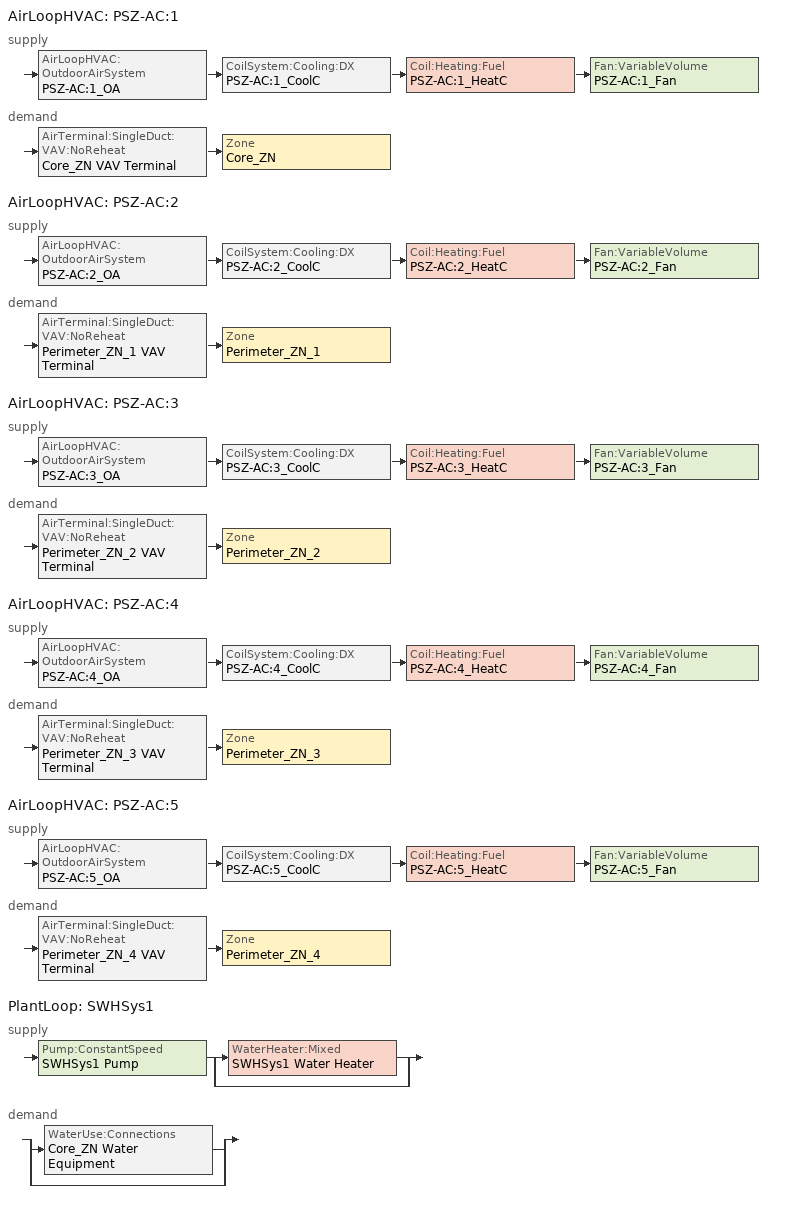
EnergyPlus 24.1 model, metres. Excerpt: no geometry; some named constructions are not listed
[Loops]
AirLoopHVAC 'PSZ-AC:1'
 supply: AirLoopHVAC:OutdoorAirSystem 'PSZ-AC:1_OA' > CoilSystem:Cooling:DX 'PSZ-AC:1_CoolC' > Coil:Heating:Fuel 'PSZ-AC:1_HeatC' > Fan:VariableVolume 'PSZ-AC:1_Fan'
 demand: AirTerminal:SingleDuct:VAV:NoReheat 'Core_ZN VAV Terminal' > Zone 'Core_ZN'
AirLoopHVAC 'PSZ-AC:2'
 supply: AirLoopHVAC:OutdoorAirSystem 'PSZ-AC:2_OA' > CoilSystem:Cooling:DX 'PSZ-AC:2_CoolC' > Coil:Heating:Fuel 'PSZ-AC:2_HeatC' > Fan:VariableVolume 'PSZ-AC:2_Fan'
 demand: AirTerminal:SingleDuct:VAV:NoReheat 'Perimeter_ZN_1 VAV Terminal' > Zone 'Perimeter_ZN_1'
AirLoopHVAC 'PSZ-AC:3'
 supply: AirLoopHVAC:OutdoorAirSystem 'PSZ-AC:3_OA' > CoilSystem:Cooling:DX 'PSZ-AC:3_CoolC' > Coil:Heating:Fuel 'PSZ-AC:3_HeatC' > Fan:VariableVolume 'PSZ-AC:3_Fan'
 demand: AirTerminal:SingleDuct:VAV:NoReheat 'Perimeter_ZN_2 VAV Terminal' > Zone 'Perimeter_ZN_2'
AirLoopHVAC 'PSZ-AC:4'
 supply: AirLoopHVAC:OutdoorAirSystem 'PSZ-AC:4_OA' > CoilSystem:Cooling:DX 'PSZ-AC:4_CoolC' > Coil:Heating:Fuel 'PSZ-AC:4_HeatC' > Fan:VariableVolume 'PSZ-AC:4_Fan'
 demand: AirTerminal:SingleDuct:VAV:NoReheat 'Perimeter_ZN_3 VAV Terminal' > Zone 'Perimeter_ZN_3'
AirLoopHVAC 'PSZ-AC:5'
 supply: AirLoopHVAC:OutdoorAirSystem 'PSZ-AC:5_OA' > CoilSystem:Cooling:DX 'PSZ-AC:5_CoolC' > Coil:Heating:Fuel 'PSZ-AC:5_HeatC' > Fan:VariableVolume 'PSZ-AC:5_Fan'
 demand: AirTerminal:SingleDuct:VAV:NoReheat 'Perimeter_ZN_4 VAV Terminal' > Zone 'Perimeter_ZN_4'
PlantLoop 'SWHSys1'
 supply: Pump:ConstantSpeed 'SWHSys1 Pump' > split
  | WaterHeater:Mixed 'SWHSys1 Water Heater'
  | bypass
 demand: split
  | WaterUse:Connections 'Core_ZN Water Equipment'
  | bypass
[INTERNALMASS] Zone or ZoneList=Core_ZN
Name | Construction | Surface Area
Core_ZN_Z001_O535_heater | Constr_Z001_O535_Wood_0.7934m | 4.3168
Core_ZN_Z001_O536_box | Constr_Z001_O536_Books_0.1163m | 0.2674
Core_ZN_Z001_O537_fan | Constr_Z001_O537_Plastic_0.1570m | 0.4708
Core_ZN_Z001_O538_monitor | Constr_Z001_O538_Plastic_0.1539m | 0.8016
Core_ZN_Z001_O539_telephone | Constr_Z001_O539_Plastic_0.1360m | 0.4008
Core_ZN_Z001_O540_monitor | Constr_Z001_O540_Plastic_0.1531m | 0.1874
Core_ZN_Z001_O541_pc | Constr_Z001_O541_Plastic_0.1611m | 0.9609
Core_ZN_Z001_O542_chair | Constr_Z001_O542_Wood_0.0516m | 2.9748
Core_ZN_Z001_O543_ball | Constr_Z001_O543_Plastic_0.0885m | 0.2349
Core_ZN_Z001_O544_folder | Constr_Z001_O544_Plastic_0.0801m | 0.2695
Core_ZN_Z001_O545_monitor | Constr_Z001_O545_Plastic_0.1338m | 0.3856
Core_ZN_Z001_O546_organizer | Constr_Z001_O546_Plastic_0.0612m | 0.294
Core_ZN_Z001_O547_item | Constr_Z001_O547_Plastic_0.0637m | 0.1272
Core_ZN_Z001_O548_chair | Constr_Z001_O548_Wood_0.0602m | 3.7188
Core_ZN_Z001_O549_trash can | Constr_Z001_O549_Plastic_0.0166m | 1.8133
Core_ZN_Z001_O550_wall /other room | Constr_Z001_O550_Concrete_0.0900m | 0.5736
Core_ZN_Z001_O551_object | Constr_Z001_O551_Plastic_0.0675m | 0.0681
Core_ZN_Z001_O552_backpack | Constr_Z001_O552_Plastic_0.1710m | 0.6814
Core_ZN_Z001_O553_armchair | Constr_Z001_O553_Wood_0.0832m | 7.7798
Core_ZN_Z001_O554_paper | Constr_Z001_O554_Books_0.2086m | 0.4582
Core_ZN_Z001_O555_bag | Constr_Z001_O555_Fabric_0.1175m | 0.422
Core_ZN_Z001_O556_bag | Constr_Z001_O556_Fabric_0.1117m | 0.5146
Core_ZN_Z001_O557_pc | Constr_Z001_O557_Plastic_0.1622m | 0.8506
Core_ZN_Z001_O558_trash can | Constr_Z001_O558_Plastic_0.0153m | 1.466
Core_ZN_Z001_O559_bottle | Constr_Z001_O559_Plastic_0.0391m | 0.0511
Core_ZN_Z001_O560_bed | Constr_Z001_O560_Fabric_1.2428m | 52.7694
Core_ZN_Z001_O561_nightstand | Constr_Z001_O561_Wood_1.2832m | 42.3969
Core_ZN_Z001_O562_chair | Constr_Z001_O562_Wood_0.3099m | 104.2488
Core_ZN_Z001_O563_bag | Constr_Z001_O563_Fabric_1.0602m | 32.2117
Core_ZN_Z001_O564_wardrobe | Constr_Z001_O564_Wood_1.1130m | 52.9303
Core_ZN_Z001_O565_desk | Constr_Z001_O565_Wood_0.3171m | 90.7875
Core_ZN_Z001_O566_garbage bin | Constr_Z001_O566_Plastic_0.1498m | 193.0527
Core_ZN_Z001_O567_clothes | Constr_Z001_O567_Fabric_1.4333m | 16.4386
Core_ZN_Z001_O568_tv | Constr_Z001_O568_Plastic_1.0945m | 19.1746
Core_ZN_Z001_O569_shelf | Constr_Z001_O569_Wood_1.5696m | 38.1675
Core_ZN_Z001_O570_shelf | Constr_Z001_O570_Wood_1.1003m | 19.71
Core_ZN_Z001_O571_light | Constr_Z001_O571_Concrete_1.3893m | 35.8613
Core_ZN_Z001_O572_pillow | Constr_Z001_O572_Fabric_1.1674m | 17.3796
Core_ZN_Z001_O573_bag | Constr_Z001_O573_Fabric_1.1761m | 40.5343
Core_ZN_Z001_O574_bag | Constr_Z001_O574_Fabric_1.2025m | 39.4479
Core_ZN_Z001_O575_bag | Constr_Z001_O575_Fabric_1.5029m | 26.4085
Core_ZN_Z001_O576_lamp | Constr_Z001_O576_Plastic_0.5094m | 2.0363
Core_ZN_Z001_O577_clothes | Constr_Z001_O577_Fabric_1.0937m | 24.0971
Core_ZN_Z001_O578_bag | Constr_Z001_O578_Fabric_1.4150m | 32.2162
Core_ZN_Z001_O579_laptop | Constr_Z001_O579_Plastic_0.7753m | 5.6192
Core_ZN_Z001_O580_sofa | Constr_Z001_O580_Fabric_0.6323m | 11.8856
Core_ZN_Z001_O581_bench | Constr_Z001_O581_Wood_0.3094m | 2.1532
Core_ZN_Z001_O582_shelf | Constr_Z001_O582_Wood_0.3184m | 4.5085
Core_ZN_Z001_O583_office chair | Constr_Z001_O583_Wood_0.0738m | 5.5846
Core_ZN_Z001_O584_pillow | Constr_Z001_O584_Fabric_0.2989m | 0.9111
Core_ZN_Z001_O585_couch table | Constr_Z001_O585_Wood_0.0819m | 7.8096
Core_ZN_Z001_O586_box | Constr_Z001_O586_Books_0.1884m | 0.9983
Core_ZN_Z001_O587_tv stand | Constr_Z001_O587_Wood_0.3123m | 2.035
Core_ZN_Z001_O588_tv | Constr_Z001_O588_Plastic_0.3147m | 2.4316
Core_ZN_Z001_O589_desk | Constr_Z001_O589_Wood_0.1169m | 12.0147
Core_ZN_Z001_O590_decoration | Constr_Z001_O590_Plastic_0.3912m | 4.8578
Core_ZN_Z001_O591_laundry basket | Constr_Z001_O591_Plastic_0.4608m | 3.9396
Core_ZN_Z001_O592_plant | Constr_Z001_O592_Plastic_0.2425m | 3.9117
Core_ZN_Z001_O593_clutter | Constr_Z001_O593_Plastic_0.3497m | 2.27
Core_ZN_Z001_O594_monitor | Constr_Z001_O594_Plastic_0.1485m | 0.5885
Core_ZN_Z001_O595_pc | Constr_Z001_O595_Plastic_0.1805m | 0.6527
Core_ZN_Z001_O596_suitcase | Constr_Z001_O596_Plastic_0.1494m | 0.4056
Core_ZN_Z001_O597_pillow | Constr_Z001_O597_Fabric_0.0754m | 0.4909
Core_ZN_Z001_O598_pillow | Constr_Z001_O598_Fabric_0.2232m | 0.9552
Core_ZN_Z001_O599_pillow | Constr_Z001_O599_Fabric_0.1352m | 0.7884
Core_ZN_Z001_O600_pillow | Constr_Z001_O600_Fabric_0.2081m | 0.9737
Core_ZN_Z001_O601_pillow | Constr_Z001_O601_Fabric_0.1696m | 0.6681
Core_ZN_Z001_O602_toy | Constr_Z001_O602_Plastic_0.1007m | 0.42
Core_ZN_Z001_O603_item | Constr_Z001_O603_Plastic_0.0516m | 0.0969
Core_ZN_Z001_O604_blanket | Constr_Z001_O604_Plastic_0.1570m | 0.4395
Core_ZN_Z001_O605_pillow | Constr_Z001_O605_Fabric_0.1697m | 0.5298
Core_ZN_Z001_O606_stuffed animal | Constr_Z001_O606_Plastic_0.1703m | 0.7417
Core_ZN_Z001_O608_bag | Constr_Z001_O608_Fabric_0.1366m | 0.4984
Core_ZN_Z001_O609_bag | Constr_Z001_O609_Fabric_0.1300m | 0.5823
Core_ZN_Z001_O610_trash can | Constr_Z001_O610_Plastic_0.0133m | 1.2676
Core_ZN_Z001_O611_decoration | Constr_Z001_O611_Plastic_0.0723m | 0.0761
Core_ZN_Z001_O612_shoes | Constr_Z001_O612_Plastic_0.1837m | 0.3244
Core_ZN_Z001_O613_item | Constr_Z001_O613_Plastic_0.1217m | 0.1035
Core_ZN_Z001_O614_clothes | Constr_Z001_O614_Fabric_0.1728m | 0.6755
Core_ZN_Z001_O615_bag | Constr_Z001_O615_Fabric_0.1371m | 0.2946
Core_ZN_Z001_O616_sofa | Constr_Z001_O616_Fabric_0.5417m | 13.9813
Core_ZN_Z001_O617_bench | Constr_Z001_O617_Wood_0.1918m | 2.0944
Core_ZN_Z001_O618_shelf | Constr_Z001_O618_Wood_0.2065m | 4.0533
Core_ZN_Z001_O619_office chair | Constr_Z001_O619_Wood_0.0696m | 4.8546
Core_ZN_Z001_O620_pillow | Constr_Z001_O620_Fabric_0.1280m | 0.779
Core_ZN_Z001_O621_couch table | Constr_Z001_O621_Wood_0.0807m | 6.5467
Core_ZN_Z001_O622_suitcase | Constr_Z001_O622_Plastic_0.1219m | 0.8369
Core_ZN_Z001_O623_tv stand | Constr_Z001_O623_Wood_0.2109m | 1.9384
Core_ZN_Z001_O624_tv | Constr_Z001_O624_Plastic_0.1642m | 2.1357
Core_ZN_Z001_O625_desk | Constr_Z001_O625_Wood_0.0947m | 8.4225
Core_ZN_Z001_O626_decoration | Constr_Z001_O626_Plastic_0.2953m | 2.7528
Core_ZN_Z001_O627_laundry basket | Constr_Z001_O627_Plastic_0.1797m | 1.6842
Core_ZN_Z001_O628_plant | Constr_Z001_O628_Plastic_0.3382m | 3.4828
Core_ZN_Z001_O629_clutter | Constr_Z001_O629_Plastic_0.2866m | 2.7064
Core_ZN_Z001_O630_monitor | Constr_Z001_O630_Plastic_0.0933m | 0.5072
Core_ZN_Z001_O631_pc | Constr_Z001_O631_Plastic_0.1522m | 0.6361
Core_ZN_Z001_O632_suitcase | Constr_Z001_O632_Plastic_0.1704m | 0.7308
Core_ZN_Z001_O633_pillow | Constr_Z001_O633_Fabric_0.2011m | 0.6533
Core_ZN_Z001_O634_pillow | Constr_Z001_O634_Fabric_0.1896m | 0.8666
Core_ZN_Z001_O635_pillow | Constr_Z001_O635_Fabric_0.1193m | 0.5581
Core_ZN_Z001_O636_blanket | Constr_Z001_O636_Plastic_0.2043m | 0.8733
Core_ZN_Z001_O637_pillow | Constr_Z001_O637_Fabric_0.2292m | 0.9816
Core_ZN_Z001_O638_pillow | Constr_Z001_O638_Fabric_0.1665m | 0.7075
Core_ZN_Z001_O639_toy | Constr_Z001_O639_Plastic_0.0756m | 0.3967
Core_ZN_Z001_O640_item | Constr_Z001_O640_Plastic_0.0505m | 0.101
Core_ZN_Z001_O641_blanket | Constr_Z001_O641_Plastic_0.1875m | 1.0278
Core_ZN_Z001_O642_pillow | Constr_Z001_O642_Fabric_0.0957m | 0.4796
Core_ZN_Z001_O643_stuffed animal | Constr_Z001_O643_Plastic_0.1535m | 0.4546
Core_ZN_Z001_O645_bag | Constr_Z001_O645_Fabric_0.1049m | 0.6771
Core_ZN_Z001_O646_bag | Constr_Z001_O646_Fabric_0.1109m | 0.5655
Core_ZN_Z001_O647_trash can | Constr_Z001_O647_Plastic_0.0140m | 1.2216
Core_ZN_Z001_O648_instrument | Constr_Z001_O648_Plastic_0.1198m | 0.6722
Core_ZN_Z001_O649_instrument | Constr_Z001_O649_Plastic_0.1555m | 0.9735
Core_ZN_Z001_O650_decoration | Constr_Z001_O650_Plastic_0.0970m | 0.169
Core_ZN_Z001_O651_shoes | Constr_Z001_O651_Plastic_0.1066m | 0.3377
Core_ZN_Z001_O652_lamp | Constr_Z001_O652_Plastic_0.0476m | 0.1428
Core_ZN_Z001_O653_item | Constr_Z001_O653_Plastic_0.0588m | 0.085
Core_ZN_Z001_O654_item | Constr_Z001_O654_Plastic_0.1065m | 0.2262
Core_ZN_Z001_O655_pillow | Constr_Z001_O655_Fabric_0.1046m | 0.3747
Core_ZN_Z001_O656_blanket | Constr_Z001_O656_Plastic_0.1552m | 0.9143
Core_ZN_Z001_O657_table | Constr_Z001_O657_Wood_0.1129m | 12.8209
Core_ZN_Z001_O658_chair | Constr_Z001_O658_Wood_0.0549m | 2.8605
Core_ZN_Z001_O659_chair | Constr_Z001_O659_Wood_0.0575m | 3.4688
Core_ZN_Z001_O660_chair | Constr_Z001_O660_Wood_0.0496m | 2.69
Core_ZN_Z001_O661_desk | Constr_Z001_O661_Wood_0.0894m | 7.0471
Core_ZN_Z001_O662_shelf | Constr_Z001_O662_Wood_0.4681m | 15.076
Core_ZN_Z001_O663_shelf | Constr_Z001_O663_Wood_0.2852m | 6.295
Core_ZN_Z001_O664_showcase | Constr_Z001_O664_Wood_0.1950m | 6.1212
Core_ZN_Z001_O667_lamp | Constr_Z001_O667_Plastic_0.1041m | 0.4169
Core_ZN_Z001_O668_showcase | Constr_Z001_O668_Wood_0.3037m | 5.555
Core_ZN_Z001_O669_shelf | Constr_Z001_O669_Wood_0.1295m | 1.4049
Core_ZN_Z001_O670_clock | Constr_Z001_O670_Plastic_0.0565m | 0.1398
Core_ZN_Z001_O671_printer | Constr_Z001_O671_Plastic_0.1497m | 0.5005
Core_ZN_Z001_O672_trash can | Constr_Z001_O672_Plastic_0.0167m | 1.8304
Core_ZN_Z001_O673_board | Constr_Z001_O673_Concrete_0.0968m | 0.9471
Core_ZN_Z001_O674_organizer | Constr_Z001_O674_Plastic_0.0849m | 0.2779
Core_ZN_Z001_O675_decoration | Constr_Z001_O675_Plastic_0.1783m | 1.3878
Core_ZN_Z001_O676_light | Constr_Z001_O676_Concrete_0.0993m | 0.2357
Core_ZN_Z001_O677_teapot | Constr_Z001_O677_Plastic_0.0408m | 0.0736
Core_ZN_Z001_O678_monitor | Constr_Z001_O678_Plastic_0.1044m | 0.2317
Core_ZN_Z001_O681_lamp | Constr_Z001_O681_Plastic_0.0791m | 0.1011
Core_ZN_Z001_O682_chair | Constr_Z001_O682_Wood_0.4182m | 184.0752
Core_ZN_Z001_O683_desk | Constr_Z001_O683_Wood_0.4568m | 144.1079
Core_ZN_Z001_O684_desk | Constr_Z001_O684_Wood_0.4187m | 122.6889
Core_ZN_Z001_O685_desk | Constr_Z001_O685_Wood_0.4334m | 134.3536
Core_ZN_Z001_O686_chair | Constr_Z001_O686_Wood_0.3792m | 163.8926
Core_ZN_Z001_O687_shelf | Constr_Z001_O687_Wood_1.5947m | 85.6796
Core_ZN_Z001_O688_commode | Constr_Z001_O688_Wood_1.8267m | 82.4522
Core_ZN_Z001_O691_commode | Constr_Z001_O691_Wood_1.3516m | 61.6314
Core_ZN_Z001_O692_plant | Constr_Z001_O692_Plastic_1.7046m | 97.6416
Core_ZN_Z001_O693_chair | Constr_Z001_O693_Wood_0.3972m | 156.6891
Core_ZN_Z001_O694_commode | Constr_Z001_O694_Wood_1.7317m | 66.0534
Core_ZN_Z001_O695_garbage bin | Constr_Z001_O695_Plastic_0.1976m | 293.661
Core_ZN_Z001_O696_box | Constr_Z001_O696_Books_2.4812m | 2.4353
Core_ZN_Z001_O697_printer | Constr_Z001_O697_Plastic_1.7961m | 47.6271
Core_ZN_Z001_O698_shelf | Constr_Z001_O698_Wood_1.5164m | 68.6447
Core_ZN_Z001_O699_shelf | Constr_Z001_O699_Wood_1.4940m | 56.9853
Core_ZN_Z001_O700_plant | Constr_Z001_O700_Plastic_1.9200m | 56.0399
Core_ZN_Z001_O701_trash can | Constr_Z001_O701_Plastic_0.1250m | 154.6436
Core_ZN_Z001_O702_box | Constr_Z001_O702_Books_2.0523m | 20.2254
Core_ZN_Z001_O703_box | Constr_Z001_O703_Books_2.0752m | 7.8059
Core_ZN_Z001_O704_box | Constr_Z001_O704_Books_2.8542m | 2.5262
Core_ZN_Z001_O705_pile | Constr_Z001_O705_Plastic_1.9384m | 52.4673
Core_ZN_Z001_O706_vase | Constr_Z001_O706_Plastic_1.4816m | 26.4573
Core_ZN_Z001_O707_organizer | Constr_Z001_O707_Plastic_1.9592m | 55.1774
Core_ZN_Z001_O708_clock | Constr_Z001_O708_Plastic_1.9810m | 24.0859
Core_ZN_Z001_O709_rack | Constr_Z001_O709_Wood_1.5917m | 74.0529
Core_ZN_Z001_O710_plant | Constr_Z001_O710_Plastic_1.6110m | 2.3157
Core_ZN_Z001_O711_plant | Constr_Z001_O711_Plastic_1.0361m | 1.8022
Core_ZN_Z001_O712_player | Constr_Z001_O712_Plastic_0.0589m | 0.1663
Core_ZN_Z001_O713_device | Constr_Z001_O713_Plastic_1.4588m | 23.4039
Core_ZN_Z001_O716_tablet | Constr_Z001_O716_Plastic_0.9636m | 3.0877
Core_ZN_Z001_O717_monitor | Constr_Z001_O717_Plastic_1.3600m | 23.3692
Core_ZN_Z001_O719_rack | Constr_Z001_O719_Wood_1.8358m | 29.7725
Core_ZN_Z001_O720_wardrobe | Constr_Z001_O720_Wood_2.3672m | 3.876
Core_ZN_Z001_O721_monitor | Constr_Z001_O721_Plastic_1.6645m | 36.2178
Core_ZN_Z001_O722_keyboard | Constr_Z001_O722_Plastic_1.9408m | 17.364
Core_ZN_Z001_O723_speaker | Constr_Z001_O723_Plastic_0.0753m | 0.4332
Core_ZN_Z001_O724_lamp | Constr_Z001_O724_Plastic_2.6410m | 0.4479
Core_ZN_Z001_O725_telephone | Constr_Z001_O725_Plastic_0.1376m | 0.359
Core_ZN_Z001_O726_tablet | Constr_Z001_O726_Plastic_0.0319m | 0.0721
Core_ZN_Z001_O727_lamp | Constr_Z001_O727_Plastic_0.6837m | 0.6534
Core_ZN_Z001_O728_stand | Constr_Z001_O728_Wood_1.8792m | 30.7411
Core_ZN_Z001_O729_plant | Constr_Z001_O729_Plastic_2.0168m | 55.7438
Core_ZN_Z001_O730_item | Constr_Z001_O730_Plastic_0.3705m | 1.2096
Core_ZN_Z001_O731_chair | Constr_Z001_O731_Wood_0.0601m | 3.6989
Core_ZN_Z001_O732_desk | Constr_Z001_O732_Wood_0.1311m | 13.1014
Core_ZN_Z001_O733_desk | Constr_Z001_O733_Wood_0.1034m | 11.2548
Core_ZN_Z001_O734_desk | Constr_Z001_O734_Wood_0.1042m | 12.5419
Core_ZN_Z001_O735_chair | Constr_Z001_O735_Wood_0.0681m | 4.9196
Core_ZN_Z001_O736_shelf | Constr_Z001_O736_Wood_0.4519m | 6.9069
Core_ZN_Z001_O737_commode | Constr_Z001_O737_Wood_0.3017m | 4.0007
Core_ZN_Z001_O740_commode | Constr_Z001_O740_Wood_0.5593m | 8.6668
Core_ZN_Z001_O741_plant | Constr_Z001_O741_Plastic_0.3314m | 3.1853
Core_ZN_Z001_O742_chair | Constr_Z001_O742_Wood_0.0642m | 4.0558
Core_ZN_Z001_O743_commode | Constr_Z001_O743_Wood_0.1994m | 2.0345
Core_ZN_Z001_O744_garbage bin | Constr_Z001_O744_Plastic_0.0164m | 1.7539
Core_ZN_Z001_O745_box | Constr_Z001_O745_Books_0.1038m | 0.3478
Core_ZN_Z001_O746_printer | Constr_Z001_O746_Plastic_0.1036m | 0.4623
Core_ZN_Z001_O747_shelf | Constr_Z001_O747_Wood_0.2600m | 1.0514
Core_ZN_Z001_O748_shelf | Constr_Z001_O748_Wood_0.2198m | 1.3588
Core_ZN_Z001_O749_trash can | Constr_Z001_O749_Plastic_0.0178m | 2.2047
Core_ZN_Z001_O750_box | Constr_Z001_O750_Books_0.2153m | 1.0222
Core_ZN_Z001_O751_box | Constr_Z001_O751_Books_0.1243m | 0.3613
Core_ZN_Z001_O752_box | Constr_Z001_O752_Books_0.1433m | 0.4724
Core_ZN_Z001_O753_pile | Constr_Z001_O753_Plastic_0.0773m | 0.0802
Core_ZN_Z001_O754_vase | Constr_Z001_O754_Plastic_0.0674m | 0.2032
Core_ZN_Z001_O755_organizer | Constr_Z001_O755_Plastic_0.1290m | 0.4814
Core_ZN_Z001_O756_rack | Constr_Z001_O756_Wood_0.1644m | 0.9939
Core_ZN_Z001_O757_plant | Constr_Z001_O757_Plastic_0.1198m | 0.2981
Core_ZN_Z001_O758_plant | Constr_Z001_O758_Plastic_0.0687m | 0.1208
Core_ZN_Z001_O759_player | Constr_Z001_O759_Plastic_0.0892m | 0.1883
Core_ZN_Z001_O760_device | Constr_Z001_O760_Plastic_0.0878m | 0.197
Core_ZN_Z001_O763_tablet | Constr_Z001_O763_Plastic_0.1032m | 0.2665
Core_ZN_Z001_O764_wardrobe | Constr_Z001_O764_Wood_0.4241m | 1.7339
Core_ZN_Z001_O765_monitor | Constr_Z001_O765_Plastic_0.1445m | 0.3612
Core_ZN_Z001_O766_lamp | Constr_Z001_O766_Plastic_0.0436m | 0.0527
Core_ZN_Z001_O767_telephone | Constr_Z001_O767_Plastic_0.0459m | 0.0436
Core_ZN_Z001_O768_tablet | Constr_Z001_O768_Plastic_0.0745m | 0.1785
Core_ZN_Z001_O769_stand | Constr_Z001_O769_Wood_0.1720m | 1.448
Core_ZN_Z001_O770_plant | Constr_Z001_O770_Plastic_0.1193m | 0.331
Core_ZN_Z001_O771_item | Constr_Z001_O771_Plastic_0.0851m | 0.1046
Core_ZN_Z001_O772_chair | Constr_Z001_O772_Wood_0.0502m | 2.7551
Core_ZN_Z001_O773_desk chair | Constr_Z001_O773_Wood_0.0702m | 5.07
Core_ZN_Z001_O774_desk chair | Constr_Z001_O774_Wood_0.0504m | 2.814
Core_ZN_Z001_O775_desk | Constr_Z001_O775_Wood_0.0899m | 9.4294
Core_ZN_Z001_O776_desk | Constr_Z001_O776_Wood_0.1039m | 6.2893
Core_ZN_Z001_O777_desk | Constr_Z001_O777_Wood_0.1177m | 15.3775
Core_ZN_Z001_O778_garbage | Constr_Z001_O778_Plastic_0.1163m | 0.387
Core_ZN_Z001_O779_pc | Constr_Z001_O779_Plastic_0.1096m | 0.6612
Core_ZN_Z001_O780_monitor | Constr_Z001_O780_Plastic_0.1655m | 0.4833
Core_ZN_Z001_O781_desk | Constr_Z001_O781_Wood_0.1224m | 22.7335
Core_ZN_Z001_O782_trash can | Constr_Z001_O782_Plastic_0.0154m | 1.4836
Core_ZN_Z001_O783_pc | Constr_Z001_O783_Plastic_0.0981m | 0.5932
Core_ZN_Z001_O784_keyboard | Constr_Z001_O784_Plastic_0.0393m | 0.2568
Core_ZN_Z001_O785_desk chair | Constr_Z001_O785_Wood_0.0619m | 4.1068
Core_ZN_Z001_O786_plant | Constr_Z001_O786_Plastic_0.4558m | 3.0092
Core_ZN_Z001_O787_trash can | Constr_Z001_O787_Plastic_0.0155m | 1.5687
Core_ZN_Z001_O788_keyboard | Constr_Z001_O788_Plastic_0.0443m | 0.1649
Core_ZN_Z001_O789_trash can | Constr_Z001_O789_Plastic_0.0176m | 2.2478
Core_ZN_Z001_O790_chair | Constr_Z001_O790_Wood_0.0503m | 2.7357
Core_ZN_Z001_O791_chair | Constr_Z001_O791_Wood_0.0613m | 4.5541
Core_ZN_Z001_O792_bag | Constr_Z001_O792_Fabric_0.1062m | 0.594
Core_ZN_Z001_O793_chair | Constr_Z001_O793_Wood_0.0479m | 2.6333
Core_ZN_Z001_O794_desk | Constr_Z001_O794_Wood_0.0999m | 21.7565
Core_ZN_Z001_O795_bag | Constr_Z001_O795_Fabric_0.1346m | 0.4429
Core_ZN_Z001_O796_keyboard | Constr_Z001_O796_Plastic_0.0329m | 0.1734
Core_ZN_Z001_O797_monitor | Constr_Z001_O797_Plastic_0.0648m | 0.2315
Core_ZN_Z001_O798_desk chair | Constr_Z001_O798_Wood_0.0588m | 3.687
Core_ZN_Z001_O799_shades | Constr_Z001_O799_Concrete_0.1792m | 2.5231
Core_ZN_Z001_O800_shades | Constr_Z001_O800_Concrete_0.2098m | 3.0238
Core_ZN_Z001_O801_shades | Constr_Z001_O801_Concrete_0.2355m | 3.119
Core_ZN_Z001_O802_shades | Constr_Z001_O802_Concrete_0.2277m | 3.2884
Core_ZN_Z001_O803_cabinet | Constr_Z001_O803_Wood_0.3538m | 8.0187
Core_ZN_Z001_O804_box | Constr_Z001_O804_Books_0.2072m | 0.5718
Core_ZN_Z001_O805_item | Constr_Z001_O805_Plastic_0.0375m | 0.0267
Core_ZN_Z001_O806_keyboard | Constr_Z001_O806_Plastic_0.0811m | 0.2023
Core_ZN_Z001_O807_cabinet | Constr_Z001_O807_Wood_0.2170m | 5.6789
Core_ZN_Z001_O808_desk | Constr_Z001_O808_Wood_0.0997m | 16.3266
Core_ZN_Z001_O809_keyboard | Constr_Z001_O809_Plastic_0.0671m | 0.2609
Core_ZN_Z001_O810_monitor | Constr_Z001_O810_Plastic_0.1048m | 0.3408
Core_ZN_Z001_O811_desk | Constr_Z001_O811_Wood_0.1045m | 17.2396
Core_ZN_Z001_O812_garbage | Constr_Z001_O812_Plastic_0.0735m | 0.2517
Core_ZN_Z001_O813_keyboard | Constr_Z001_O813_Plastic_0.1492m | 0.3559
Core_ZN_Z001_O814_monitor | Constr_Z001_O814_Plastic_0.1229m | 0.3807
Core_ZN_Z001_O815_plant | Constr_Z001_O815_Plastic_0.2607m | 2.1103
Core_ZN_Z001_O816_desk | Constr_Z001_O816_Wood_0.0960m | 16.0822
Core_ZN_Z001_O817_garbage | Constr_Z001_O817_Plastic_0.0930m | 0.4084
Core_ZN_Z001_O818_keyboard | Constr_Z001_O818_Plastic_0.0532m | 0.2425
Core_ZN_Z001_O819_bag | Constr_Z001_O819_Fabric_0.1615m | 0.6528
Core_ZN_Z001_O820_table | Constr_Z001_O820_Wood_0.0796m | 3.8197
Core_ZN_Z001_O821_chair | Constr_Z001_O821_Wood_0.0435m | 2.0041
Core_ZN_Z001_O822_chair | Constr_Z001_O822_Wood_0.0481m | 2.583
Core_ZN_Z001_O823_bag | Constr_Z001_O823_Fabric_0.1303m | 0.3899
Core_ZN_Z001_O824_chair | Constr_Z001_O824_Wood_0.0504m | 2.756
Core_ZN_Z001_O825_chair | Constr_Z001_O825_Wood_0.0477m | 2.373
Core_ZN_Z001_O826_trash can | Constr_Z001_O826_Plastic_0.0166m | 1.6328
Core_ZN_Z001_O827_pc | Constr_Z001_O827_Plastic_0.1826m | 0.8065
Core_ZN_Z001_O828_desk chair | Constr_Z001_O828_Wood_0.0621m | 3.7874
Core_ZN_Z001_O829_desk chair | Constr_Z001_O829_Wood_0.0367m | 2.6615
Core_ZN_Z001_O830_desk chair | Constr_Z001_O830_Wood_0.0651m | 4.2272
Core_ZN_Z001_O831_desk chair | Constr_Z001_O831_Wood_0.0627m | 3.7855
Core_ZN_Z001_O832_cabinet | Constr_Z001_O832_Wood_0.3082m | 6.156
Core_ZN_Z001_O833_chair | Constr_Z001_O833_Wood_0.0471m | 2.5147
Core_ZN_Z001_O834_chair | Constr_Z001_O834_Wood_0.0603m | 3.8975
Core_ZN_Z001_O835_chair | Constr_Z001_O835_Wood_0.0609m | 3.9816
Core_ZN_Z001_O836_desk chair | Constr_Z001_O836_Wood_0.0663m | 4.5219
Core_ZN_Z001_O837_pooh | Constr_Z001_O837_Plastic_0.1464m | 0.448
Core_ZN_Z001_O838_desk | Constr_Z001_O838_Wood_0.1025m | 37.0924
Core_ZN_Z001_O839_desk | Constr_Z001_O839_Wood_0.1072m | 16.7223
Core_ZN_Z001_O840_bag | Constr_Z001_O840_Fabric_0.0874m | 0.4061
Core_ZN_Z001_O841_pc | Constr_Z001_O841_Plastic_0.1282m | 0.568
Core_ZN_Z001_O842_monitor | Constr_Z001_O842_Plastic_0.1042m | 0.3158
Core_ZN_Z001_O843_chair | Constr_Z001_O843_Wood_0.0504m | 2.7422
Core_ZN_Z001_O844_desk chair | Constr_Z001_O844_Wood_0.0617m | 4.2523
Core_ZN_Z001_O845_cushion | Constr_Z001_O845_Fabric_0.1963m | 0.6991
Core_ZN_Z001_O846_chair | Constr_Z001_O846_Wood_0.0517m | 2.9966
Core_ZN_Z001_O847_chair | Constr_Z001_O847_Wood_0.0561m | 3.1472
Core_ZN_Z001_O848_bag | Constr_Z001_O848_Fabric_0.1098m | 0.2914
Core_ZN_Z001_O849_bag | Constr_Z001_O849_Fabric_0.1012m | 0.3546
Core_ZN_Z001_O850_desk chair | Constr_Z001_O850_Wood_0.0695m | 5.4656
Core_ZN_Z001_O851_monitor | Constr_Z001_O851_Plastic_0.1524m | 0.4101
Core_ZN_Z001_O852_plant | Constr_Z001_O852_Plastic_0.2992m | 2.4303
Core_ZN_Z001_O853_cabinet | Constr_Z001_O853_Wood_0.3106m | 6.7579
Core_ZN_Z001_O854_chair | Constr_Z001_O854_Wood_0.0504m | 2.7758
Core_ZN_Z001_O855_chair | Constr_Z001_O855_Wood_0.0265m | 1.271
Core_ZN_Z001_O856_chair | Constr_Z001_O856_Wood_0.0288m | 1.0459
Core_ZN_Z001_O857_desk chair | Constr_Z001_O857_Wood_0.0645m | 4.3953
Core_ZN_Z001_O858_pooh | Constr_Z001_O858_Plastic_0.1306m | 0.3462
Core_ZN_Z001_O859_desk | Constr_Z001_O859_Wood_0.1160m | 38.0841
Core_ZN_Z001_O860_desk | Constr_Z001_O860_Wood_0.1134m | 16.6996
Core_ZN_Z001_O861_bag | Constr_Z001_O861_Fabric_0.1499m | 0.4457
Core_ZN_Z001_O862_pc | Constr_Z001_O862_Plastic_0.2236m | 0.7913
Core_ZN_Z001_O863_monitor | Constr_Z001_O863_Plastic_0.1441m | 0.4948
Core_ZN_Z001_O864_chair | Constr_Z001_O864_Wood_0.0582m | 3.7651
Core_ZN_Z001_O865_desk chair | Constr_Z001_O865_Wood_0.0759m | 6.4851
Core_ZN_Z001_O866_cushion | Constr_Z001_O866_Fabric_0.1292m | 0.7479
Core_ZN_Z001_O867_chair | Constr_Z001_O867_Wood_0.0578m | 3.3817
Core_ZN_Z001_O868_chair | Constr_Z001_O868_Wood_0.0568m | 3.2987
Core_ZN_Z001_O869_bag | Constr_Z001_O869_Fabric_0.2276m | 0.6779
Core_ZN_Z001_O870_desk chair | Constr_Z001_O870_Wood_0.0659m | 4.6467
Core_ZN_Z001_O871_keyboard | Constr_Z001_O871_Plastic_0.1147m | 0.252
Core_ZN_Z001_O872_monitor | Constr_Z001_O872_Plastic_0.1909m | 0.5559
Core_ZN_Z001_O873_plant | Constr_Z001_O873_Plastic_0.2274m | 3.0603
Core_ZN_Z001_O874_trash can | Constr_Z001_O874_Plastic_0.0145m | 1.428
Core_ZN_Z001_O875_backpack | Constr_Z001_O875_Plastic_0.1600m | 0.5732
Core_ZN_Z001_O876_chair | Constr_Z001_O876_Wood_0.0494m | 2.6656
Core_ZN_Z001_O877_desk chair | Constr_Z001_O877_Wood_0.0743m | 5.6754
Core_ZN_Z001_O878_desk chair | Constr_Z001_O878_Wood_0.0616m | 3.6656
Core_ZN_Z001_O879_desk | Constr_Z001_O879_Wood_0.0953m | 13.5075
Core_ZN_Z001_O880_desk | Constr_Z001_O880_Wood_0.0993m | 5.5726
Core_ZN_Z001_O881_desk | Constr_Z001_O881_Wood_0.1160m | 17.2447
Core_ZN_Z001_O882_garbage | Constr_Z001_O882_Plastic_0.1322m | 0.4084
Core_ZN_Z001_O883_pc | Constr_Z001_O883_Plastic_0.1203m | 0.2869
Core_ZN_Z001_O884_monitor | Constr_Z001_O884_Plastic_0.2133m | 0.6559
Core_ZN_Z001_O885_desk | Constr_Z001_O885_Wood_0.1086m | 18.0666
Core_ZN_Z001_O886_trash can | Constr_Z001_O886_Plastic_0.0144m | 1.3148
Core_ZN_Z001_O887_pc | Constr_Z001_O887_Plastic_0.1585m | 0.68
Core_ZN_Z001_O888_keyboard | Constr_Z001_O888_Plastic_0.0482m | 0.226
Core_ZN_Z001_O889_desk chair | Constr_Z001_O889_Wood_0.0627m | 4.0433
Core_ZN_Z001_O890_plant | Constr_Z001_O890_Plastic_0.3398m | 2.4463
Core_ZN_Z001_O891_trash can | Constr_Z001_O891_Plastic_0.0162m | 2.0501
Core_ZN_Z001_O892_chair | Constr_Z001_O892_Wood_0.0518m | 2.8249
Core_ZN_Z001_O893_chair | Constr_Z001_O893_Wood_0.0448m | 2.1054
Core_ZN_Z001_O894_bag | Constr_Z001_O894_Fabric_0.2373m | 1.166
Core_ZN_Z001_O895_chair | Constr_Z001_O895_Wood_0.0320m | 1.3986
Core_ZN_Z001_O896_desk | Constr_Z001_O896_Wood_0.1011m | 18.9583
Core_ZN_Z001_O897_monitor | Constr_Z001_O897_Plastic_0.1832m | 0.6091
Core_ZN_Z001_O898_desk chair | Constr_Z001_O898_Wood_0.0419m | 2.2532
Core_ZN_Z001_O899_shades | Constr_Z001_O899_Concrete_0.0957m | 1.8228
Core_ZN_Z001_O900_shades | Constr_Z001_O900_Concrete_0.0787m | 1.0307
Core_ZN_Z001_O901_shades | Constr_Z001_O901_Concrete_0.0731m | 0.8813
Core_ZN_Z001_O902_shades | Constr_Z001_O902_Concrete_0.0943m | 3.5692
Core_ZN_Z001_O903_cabinet | Constr_Z001_O903_Wood_0.2275m | 7.9187
Core_ZN_Z001_O904_box | Constr_Z001_O904_Books_0.0966m | 0.8914
Core_ZN_Z001_O905_item | Constr_Z001_O905_Plastic_0.0709m | 0.1311
Core_ZN_Z001_O906_keyboard | Constr_Z001_O906_Plastic_0.0688m | 0.2922
Core_ZN_Z001_O907_backpack | Constr_Z001_O907_Plastic_0.1427m | 0.5011
Core_ZN_Z001_O908_cabinet | Constr_Z001_O908_Wood_0.1617m | 5.2011
Core_ZN_Z001_O909_desk | Constr_Z001_O909_Wood_0.0997m | 16.587
Core_ZN_Z001_O910_monitor | Constr_Z001_O910_Plastic_0.1143m | 0.7136
Core_ZN_Z001_O911_desk | Constr_Z001_O911_Wood_0.1005m | 16.4922
Core_ZN_Z001_O912_garbage | Constr_Z001_O912_Plastic_0.1098m | 0.5694
Core_ZN_Z001_O913_monitor | Constr_Z001_O913_Plastic_0.0574m | 0.3225
Core_ZN_Z001_O914_plant | Constr_Z001_O914_Plastic_0.2730m | 1.5059
Core_ZN_Z001_O915_desk | Constr_Z001_O915_Wood_0.0904m | 14.456
Core_ZN_Z001_O916_garbage | Constr_Z001_O916_Plastic_0.1187m | 0.4525
Core_ZN_Z001_O917_table | Constr_Z001_O917_Wood_0.0773m | 4.0118
Core_ZN_Z001_O918_chair | Constr_Z001_O918_Wood_0.0365m | 1.5604
Core_ZN_Z001_O919_chair | Constr_Z001_O919_Wood_0.0450m | 2.1545
Core_ZN_Z001_O920_bag | Constr_Z001_O920_Fabric_0.0604m | 0.2284
Core_ZN_Z001_O921_chair | Constr_Z001_O921_Wood_0.0560m | 3.168
Core_ZN_Z001_O922_chair | Constr_Z001_O922_Wood_0.0462m | 2.3447
Core_ZN_Z001_O923_trash can | Constr_Z001_O923_Plastic_0.0151m | 1.6113
Core_ZN_Z001_O924_desk chair | Constr_Z001_O924_Wood_0.0301m | 0.9783
Core_ZN_Z001_O925_desk chair | Constr_Z001_O925_Wood_0.0792m | 6.9718
Core_ZN_Z001_O926_desk chair | Constr_Z001_O926_Wood_0.0673m | 4.406
Core_ZN_Z001_O927_desk chair | Constr_Z001_O927_Wood_0.0719m | 5.9343
Core_ZN_Z001_O928_monitor | Constr_Z001_O928_Plastic_0.1604m | 0.4326
Core_ZN_Z001_O929_table | Constr_Z001_O929_Wood_0.0264m | 0.7891
Core_ZN_Z001_O930_chair | Constr_Z001_O930_Wood_0.0614m | 4.2479
Core_ZN_Z001_O931_chair | Constr_Z001_O931_Wood_0.0594m | 3.8009
Core_ZN_Z001_O932_sofa | Constr_Z001_O932_Fabric_0.5716m | 10.624
Core_ZN_Z001_O933_couch table | Constr_Z001_O933_Wood_0.0719m | 8.4493
Core_ZN_Z001_O934_side table | Constr_Z001_O934_Wood_0.0660m | 5.6806
Core_ZN_Z001_O935_desk | Constr_Z001_O935_Wood_0.1073m | 11.5997
Core_ZN_Z001_O936_cabinet | Constr_Z001_O936_Wood_0.0980m | 0.1541
Core_ZN_Z001_O937_tv stand | Constr_Z001_O937_Wood_0.2288m | 0.4983
Core_ZN_Z001_O938_cabinet | Constr_Z001_O938_Wood_0.1860m | 0.179
Core_ZN_Z001_O939_decoration | Constr_Z001_O939_Plastic_0.0522m | 0.0939
Core_ZN_Z001_O940_cushion | Constr_Z001_O940_Fabric_0.1916m | 0.7065
Core_ZN_Z001_O941_cushion | Constr_Z001_O941_Fabric_0.1735m | 0.3227
Core_ZN_Z001_O942_cushion | Constr_Z001_O942_Fabric_0.1822m | 0.5973
Core_ZN_Z001_O943_cushion | Constr_Z001_O943_Fabric_0.1574m | 0.7581
Core_ZN_Z001_O944_monitor | Constr_Z001_O944_Plastic_0.1171m | 0.3971
Core_ZN_Z001_O945_cushion | Constr_Z001_O945_Fabric_0.2256m | 0.641
Core_ZN_Z001_O946_cushion | Constr_Z001_O946_Fabric_0.1866m | 0.6148
Core_ZN_Z001_O947_cushion | Constr_Z001_O947_Fabric_0.3694m | 1.2872
Core_ZN_Z001_O948_cushion | Constr_Z001_O948_Fabric_0.1940m | 0.515
[DesignSpecification:OutdoorAir] Outdoor Air Method=Flow/Person; Outdoor Air Flow per Person=0.01
SZ DSOA Core_ZN; SZ DSOA Perimeter_ZN_1; SZ DSOA Perimeter_ZN_2; SZ DSOA Perimeter_ZN_3; SZ DSOA Perimeter_ZN_4
[Sizing:Zone] Zone Cooling Design Supply Air Temperature Input Method=SupplyAirTemperature; Zone Cooling Design Supply Air Temperature=14; Zone Heating Design Supply Air Temperature Input Method=SupplyAirTemperature; Zone Heating Design Supply Air Temperature=40; Zone Cooling Design Supply Air Humidity Ratio=0.0085; Zone Heating Design Supply Air Humidity Ratio=0.008; Cooling Design Air Flow Method=DesignDay; Heating Design Air Flow Method=DesignDay; Account for Dedicated Outdoor Air System=No; Dedicated Outdoor Air System Control Strategy=NeutralSupplyAir; Dedicated Outdoor Air Low Setpoint Temperature for Design=autosize; Dedicated Outdoor Air High Setpoint Temperature for Design=autosize; Zone Load Sizing Method=Sensible Load Only No Latent Load; Zone Latent Cooling Design Supply Air Humidity Ratio Input Method=HumidityRatioDifference; Zone Cooling Design Supply Air Humidity Ratio Difference=0.005; Zone Latent Heating Design Supply Air Humidity Ratio Input Method=HumidityRatioDifference; Zone Humidification Design Supply Air Humidity Ratio Difference=0.005
Name | Design Specification Outdoor Air Object
Core_ZN | SZ DSOA Core_ZN
Perimeter_ZN_1 | SZ DSOA Perimeter_ZN_1
Perimeter_ZN_2 | SZ DSOA Perimeter_ZN_2
Perimeter_ZN_3 | SZ DSOA Perimeter_ZN_3
Perimeter_ZN_4 | SZ DSOA Perimeter_ZN_4
[Sizing:System] Type of Load to Size On=Sensible; Design Outdoor Air Flow Rate=AUTOSIZE; Central Heating Maximum System Air Flow Ratio=1; Preheat Design Temperature=7; Preheat Design Humidity Ratio=0.008; Precool Design Temperature=12.8; Precool Design Humidity Ratio=0.008; Central Cooling Design Supply Air Temperature=12.8; Central Heating Design Supply Air Temperature=40; Type of Zone Sum to Use=NonCoincident; 100 Outdoor Air in Cooling=No; 100 Outdoor Air in Heating=No; Central Cooling Design Supply Air Humidity Ratio=0.0085; Central Heating Design Supply Air Humidity Ratio=0.008; Cooling Supply Air Flow Rate Method=DesignDay; Heating Supply Air Flow Rate Method=DesignDay; System Outdoor Air Method=ZoneSum; Zone Maximum Outdoor Air Fraction=1; Cooling Design Capacity Method=CoolingDesignCapacity; Cooling Design Capacity=autosize; Heating Design Capacity Method=HeatingDesignCapacity; Heating Design Capacity=autosize; Central Cooling Capacity Control Method=OnOff
PSZ-AC:1; PSZ-AC:2; PSZ-AC:3; PSZ-AC:4; PSZ-AC:5
[Sizing:Plant]
SWHSys1: Loop Type=Heating; Design Loop Exit Temperature=60; Loop Design Temperature Difference=5
[ZoneControl:Thermostat] Control Type Schedule=Dual Zone Control Type Sched
Name | Zone or ZoneList | Control 1
Core_ZN Thermostat | Core_ZN | Core_ZN DualSPSched
Perimeter_ZN_1 Thermostat | Perimeter_ZN_1 | Perimeter_ZN_1 DualSPSched
Perimeter_ZN_2 Thermostat | Perimeter_ZN_2 | Perimeter_ZN_2 DualSPSched
Perimeter_ZN_3 Thermostat | Perimeter_ZN_3 | Perimeter_ZN_3 DualSPSched
Perimeter_ZN_4 Thermostat | Perimeter_ZN_4 | Perimeter_ZN_4 DualSPSched
[ThermostatSetpoint:DualSetpoint] Heating Setpoint Temperature Schedule=HTGSETP_SCH; Cooling Setpoint Temperature Schedule=CLGSETP_SCH
Core_ZN DualSPSched; Perimeter_ZN_1 DualSPSched; Perimeter_ZN_2 DualSPSched; Perimeter_ZN_3 DualSPSched; Perimeter_ZN_4 DualSPSched
[AirTerminal:SingleDuct:VAV:NoReheat] Availability Schedule=ALWAYS_ON; Maximum Air Flow Rate=autosize; Zone Minimum Air Flow Input Method=Constant; Constant Minimum Air Flow Fraction=autosize; Fixed Minimum Air Flow Rate=autosize
Core_ZN VAV Terminal; Perimeter_ZN_1 VAV Terminal; Perimeter_ZN_2 VAV Terminal; Perimeter_ZN_3 VAV Terminal; Perimeter_ZN_4 VAV Terminal
[Zone equipment]
Core_ZN: Core_ZN VAV Terminal
Perimeter_ZN_1: Perimeter_ZN_1 VAV Terminal
Perimeter_ZN_2: Perimeter_ZN_2 VAV Terminal
Perimeter_ZN_3: Perimeter_ZN_3 VAV Terminal
Perimeter_ZN_4: Perimeter_ZN_4 VAV Terminal
[Fan:VariableVolume] Availability Schedule=HVACOperationSchd; Fan Total Efficiency=0.53625; Pressure Rise=622; Maximum Flow Rate=AUTOSIZE; Fan Power Minimum Flow Rate Input Method=Fraction; Fan Power Minimum Flow Fraction=0.1; Fan Power Minimum Air Flow Rate=0; Motor Efficiency=0.825; Motor In Airstream Fraction=1; Fan Power Coefficient 1=0.0013; Fan Power Coefficient 2=0.147; Fan Power Coefficient 3=0.9506; Fan Power Coefficient 4=-0.0998; Fan Power Coefficient 5=0; EndUse Subcategory=Fan Energy
PSZ-AC:1_Fan; PSZ-AC:2_Fan; PSZ-AC:3_Fan; PSZ-AC:4_Fan; PSZ-AC:5_Fan
[Coil:Cooling:DX:SingleSpeed] Availability Schedule=ALWAYS_ON; Gross Rated Total Cooling Capacity=AUTOSIZE; Gross Rated Sensible Heat Ratio=AUTOSIZE; Gross Rated Cooling COP=3.0672; Rated Air Flow Rate=AUTOSIZE; Total Cooling Capacity Function of Temperature Curve=Cool-Cap-fT; Total Cooling Capacity Function of Flow Fraction Curve=ConstantCubic; Energy Input Ratio Function of Temperature Curve=Cool-EIR-fT; Energy Input Ratio Function of Flow Fraction Curve=ConstantCubic; Part Load Fraction Correlation Curve=Cool-PLF-fPLR
PSZ-AC:1_CoolC DXCoil; PSZ-AC:2_CoolC DXCoil; PSZ-AC:3_CoolC DXCoil; PSZ-AC:4_CoolC DXCoil; PSZ-AC:5_CoolC DXCoil
[Coil:Heating:Fuel] Availability Schedule=ALWAYS_ON; Fuel Type=NaturalGas; Burner Efficiency=0.8; Nominal Capacity=AUTOSIZE
PSZ-AC:1_HeatC; PSZ-AC:2_HeatC; PSZ-AC:3_HeatC; PSZ-AC:4_HeatC; PSZ-AC:5_HeatC
[CoilSystem:Cooling:DX] Availability Schedule=ALWAYS_ON
Name | Cooling Coil
PSZ-AC:1_CoolC | PSZ-AC:1_CoolC DXCoil
PSZ-AC:2_CoolC | PSZ-AC:2_CoolC DXCoil
PSZ-AC:3_CoolC | PSZ-AC:3_CoolC DXCoil
PSZ-AC:4_CoolC | PSZ-AC:4_CoolC DXCoil
PSZ-AC:5_CoolC | PSZ-AC:5_CoolC DXCoil
[Controller:OutdoorAir] Minimum Outdoor Air Flow Rate=AUTOSIZE; Maximum Outdoor Air Flow Rate=AUTOSIZE; Economizer Control Type=NoEconomizer; Economizer Control Action Type=ModulateFlow; Economizer Maximum Limit DryBulb Temperature=28; Economizer Maximum Limit Enthalpy=64000; Economizer Minimum Limit DryBulb Temperature=-100; Lockout Type=NoLockout; Minimum Limit Type=FixedMinimum; Minimum Outdoor Air Schedule=MinOA_Sched
PSZ-AC:1_OA_Controller; PSZ-AC:2_OA_Controller; PSZ-AC:3_OA_Controller; PSZ-AC:4_OA_Controller; PSZ-AC:5_OA_Controller
[AirLoopHVAC] Design Supply Air Flow Rate=AUTOSIZE
PSZ-AC:1; PSZ-AC:2; PSZ-AC:3; PSZ-AC:4; PSZ-AC:5
[Pump:ConstantSpeed]
SWHSys1 Pump: Design Flow Rate=AUTOSIZE; Design Pump Head=0.001; Design Power Consumption=AUTOSIZE; Motor Efficiency=1; Fraction of Motor Inefficiencies to Fluid Stream=0; Pump Control Type=Intermittent
[WaterHeater:Mixed]
SWHSys1 Water Heater: Tank Volume=0.1514; Setpoint Temperature Schedule=SWHSys1 Water Heater Setpoint Temperature Schedule Name; Deadband Temperature Difference=2; Maximum Temperature Limit=82.2222; Heater Control Type=Cycle; Heater Maximum Capacity=845000; Heater Fuel Type=NATURALGAS; Heater Thermal Efficiency=0.78; Off Cycle Parasitic Fuel Consumption Rate=20; Off Cycle Parasitic Fuel Type=NATURALGAS; Off Cycle Parasitic Heat Fraction to Tank=0.8; On Cycle Parasitic Fuel Type=NATURALGAS; Ambient Temperature Indicator=SCHEDULE; Ambient Temperature Schedule=SWHSys1 Water Heater Ambient Temperature Schedule Name; Off Cycle Loss Coefficient to Ambient Temperature=6; On Cycle Loss Coefficient to Ambient Temperature=6; Use Side Effectiveness=1; Source Side Effectiveness=1; Use Side Design Flow Rate=AUTOSIZE; Source Side Design Flow Rate=AUTOSIZE; Indirect Water Heating Recovery Time=1.5
[PlantLoop]
SWHSys1: Fluid Type=Water; Plant Equipment Operation Scheme=SWHSys1 Loop Operation Scheme List; Maximum Loop Temperature=60; Minimum Loop Temperature=10; Maximum Loop Flow Rate=AUTOSIZE; Minimum Loop Flow Rate=0; Plant Loop Volume=AUTOSIZE; Load Distribution Scheme=Optimal
[PlantEquipmentList]
SWHSys1 Equipment List: SWHSys1 Water Heater
[PlantEquipmentOperation:HeatingLoad]
SWHSys1 Operation Scheme: Load Range 1 Lower Limit=0; Load Range 1 Upper Limit=1000000000000000; Range 1 Equipment List=SWHSys1 Equipment List
[PlantEquipmentOperationSchemes]
SWHSys1 Loop Operation Scheme List: Control Scheme 1=SWHSys1 Operation Scheme; Control Scheme 1 Schedule=ALWAYS_ON
[AvailabilityManager:NightCycle] Applicability Schedule=ALWAYS_ON; Fan Schedule=HVACOperationSchd; Control Type=CycleOnAny; Thermostat Tolerance=1; Cycling Run Time Control Type=FixedRunTime; Cycling Run Time=1800
PSZ-AC:1 Availability Manager; PSZ-AC:2 Availability Manager; PSZ-AC:3 Availability Manager; PSZ-AC:4 Availability Manager; PSZ-AC:5 Availability Manager
[SetpointManager:Scheduled]
SWHSys1 Loop Setpoint Manager: Control Variable=Temperature; Schedule=SWHSys1-Loop-Temp-Schedule; Setpoint Node or NodeList=SWHSys1 Supply Outlet Node
[SetpointManager:SingleZone:Reheat] Control Variable=Temperature; Minimum Supply Air Temperature=10; Maximum Supply Air Temperature=50
Name | Control Zone | Setpoint Node or NodeList
SupAirTemp MngrCore_ZN | Core_ZN | PSZ-AC:1 Supply Equipment Outlet Node
SupAirTemp MngrPerimeter_ZN_1 | Perimeter_ZN_1 | PSZ-AC:2 Supply Equipment Outlet Node
SupAirTemp MngrPerimeter_ZN_2 | Perimeter_ZN_2 | PSZ-AC:3 Supply Equipment Outlet Node
SupAirTemp MngrPerimeter_ZN_3 | Perimeter_ZN_3 | PSZ-AC:4 Supply Equipment Outlet Node
SupAirTemp MngrPerimeter_ZN_4 | Perimeter_ZN_4 | PSZ-AC:5 Supply Equipment Outlet Node
[SetpointManager:MixedAir] Control Variable=Temperature
Name | Setpoint Node or NodeList
PSZ-AC:1_CoolC SAT Manager | PSZ-AC:1_CoolC-PSZ-AC:1_HeatCNode
PSZ-AC:1_HeatC MixedAir Manager | PSZ-AC:1_HeatC-PSZ-AC:1_FanNode
PSZ-AC:1_OAMixed Air Temp Manager | PSZ-AC:1_OA-PSZ-AC:1_CoolCNode
PSZ-AC:2_CoolC SAT Manager | PSZ-AC:2_CoolC-PSZ-AC:2_HeatCNode
PSZ-AC:2_HeatC MixedAir Manager | PSZ-AC:2_HeatC-PSZ-AC:2_FanNode
PSZ-AC:2_OAMixed Air Temp Manager | PSZ-AC:2_OA-PSZ-AC:2_CoolCNode
PSZ-AC:3_CoolC SAT Manager | PSZ-AC:3_CoolC-PSZ-AC:3_HeatCNode
PSZ-AC:3_HeatC MixedAir Manager | PSZ-AC:3_HeatC-PSZ-AC:3_FanNode
PSZ-AC:3_OAMixed Air Temp Manager | PSZ-AC:3_OA-PSZ-AC:3_CoolCNode
PSZ-AC:4_CoolC SAT Manager | PSZ-AC:4_CoolC-PSZ-AC:4_HeatCNode
PSZ-AC:4_HeatC MixedAir Manager | PSZ-AC:4_HeatC-PSZ-AC:4_FanNode
PSZ-AC:4_OAMixed Air Temp Manager | PSZ-AC:4_OA-PSZ-AC:4_CoolCNode
PSZ-AC:5_CoolC SAT Manager | PSZ-AC:5_CoolC-PSZ-AC:5_HeatCNode
PSZ-AC:5_HeatC MixedAir Manager | PSZ-AC:5_HeatC-PSZ-AC:5_FanNode
PSZ-AC:5_OAMixed Air Temp Manager | PSZ-AC:5_OA-PSZ-AC:5_CoolCNode
[WaterUse:Equipment]
Core_ZN Water Equipment: Peak Flow Rate=3.15e-06; Flow Rate Fraction Schedule=BLDG_SWH_SCH; Target Temperature Schedule=Water Equipment Temp Sched; Hot Water Supply Temperature Schedule=Water Equipment Hot Supply Temp Sched; Zone=Core_ZN; Sensible Fraction Schedule=Water Equipment Sensible fract sched; Latent Fraction Schedule=Water Equipment Latent fract sched
[WaterUse:Connections]
Core_ZN Water Equipment: Water Use Equipment 1=Core_ZN Water Equipment
[Schedule:Compact]
ALWAYS_ON: Through: 12/31, For: AllDays, Until: 24:00, 1
HTGSETP_SCH: Through: 12/31, For: Weekdays, Until: 06:00, 11, Until: 22:00, 11, Until: 24:00, 11, For: Saturday, Until: 06:00, 11, Until: 18:00, 11, Until: 24:00, 11, For: WinterDesignDay, Until: 24:00, 11, For: AllOtherDays, Until: 24:00, 11
MinOA_Sched: Through: 12/31, For: Weekdays SummerDesignDay, Until: 07:00, 0, Until: 22:00, 1, Until: 24:00, 0, For: Saturday WinterDesignDay, Until: 07:00, 0, Until: 18:00, 1, Until: 24:00, 0, For: AllOtherDays, Until: 24:00, 0
Dual Zone Control Type Sched: Through: 12/31, For: AllDays, Until: 24:00, 4
HVACOperationSchd: Through: 12/31, For: Weekdays SummerDesignDay, Until: 06:00, 0, Until: 22:00, 1, Until: 24:00, 0, For: Saturday WinterDesignDay, Until: 06:00, 0, Until: 18:00, 1, Until: 24:00, 0, For: AllOtherDays, Until: 24:00, 0
BLDG_SWH_SCH: Through: 12/31, For: Weekdays SummerDesignDay, Until: 05:00, 0.05, Until: 06:00, 0.08, Until: 07:00, 0.07, Until: 08:00, 0.19, Until: 09:00, 0.35, Until: 10:00, 0.38, Until: 11:00, 0.39, Until: 12:00, 0.47, Until: 13:00, 0.57, Until: 14:00, 0.54, Until: 15:00, 0.34, Until: 16:00, 0.33, Until: 17:00, 0.44, Until: 18:00, 0.26, Until: 19:00, 0.21, Until: 20:00, 0.15, Until: 21:00, 0.17, Until: 22:00, 0.08, Until: 24:00, 0.05, For: Saturday WinterDesignDay, Until: 05:00, 0.05, Until: 06:00, 0.08, Until: 07:00, 0.07, Until: 08:00, 0.11, Until: 09:00, 0.15, Until: 10:00, 0.21, Until: 11:00, 0.19, Until: 12:00, 0.23, Until: 13:00, 0.2, Until: 14:00, 0.19, Until: 15:00, 0.15, Until: 16:00, 0.13, Until: 17:00, 0.14, Until: 21:00, 0.07, Until: 22:00, 0.09, Until: 24:00, 0.05, For: AllOtherDays, Until: 05:00, 0.04, Until: 06:00, 0.07, Until: 11:00, 0.04, Until: 13:00, 0.06, Until: 14:00, 0.09, Until: 15:00, 0.06, Until: 21:00, 0.04, Until: 22:00, 0.07, Until: 24:00, 0.04
Water Equipment Latent fract sched: Through: 12/31, For: AllDays, Until: 24:00, 0.05
Water Equipment Sensible fract sched: Through: 12/31, For: AllDays, Until: 24:00, 0.2
SWHSys1 Water Heater Ambient Temperature Schedule Name: Through: 12/31, For: AllDays, Until: 24:00, 22
Water Equipment Temp Sched; Water Equipment Hot Supply Temp Sched: Through: 12/31, For: AllDays, Until: 24:00, 43.3
SWHSys1 Water Heater Setpoint Temperature Schedule Name; SWHSys1-Loop-Temp-Schedule: Through: 12/31, For: AllDays, Until: 24:00, 60
CLGSETP_SCH: Through: 12/31, For: AllDays, Until: 01:00, 24, Until: 02:00, 24, Until: 03:00, 24, Until: 04:00, 24, Until: 05:00, 24, Until: 06:00, 24, Until: 07:00, 24, Until: 08:00, 24, Until: 09:00, 24, Until: 10:00, 24, Until: 11:00, 24, Until: 12:00, 24, Until: 13:00, 24, Until: 14:00, 24, Until: 15:00, 24, Until: 16:00, 24, Until: 17:00, 24, Until: 18:00, 24, Until: 19:00, 24, Until: 20:00, 24, Until: 21:00, 24, Until: 22:00, 24, Until: 23:00, 24, Until: 24:00, 24
[Curve:Quadratic]
Cool-PLF-fPLR: Coefficient1 Constant=0.909496; Coefficient2 x=0.0986477; Coefficient3 x2=-0.00819488; Minimum Value of x=0; Maximum Value of x=1; Minimum Curve Output=0.7; Maximum Curve Output=1
[Curve:Cubic]
ConstantCubic: Coefficient1 Constant=1; Coefficient2 x=0; Coefficient3 x2=0; Coefficient4 x3=0; Minimum Value of x=-100; Maximum Value of x=100
[Curve:Biquadratic] Minimum Value of x=-100; Maximum Value of x=100; Minimum Value of y=-100; Maximum Value of y=100
Name | Coefficient1 Constant | Coefficient2 x | Coefficient3 x2 | Coefficient4 y | Coefficient5 y2 | Coefficient6 xy
Cool-Cap-fT | 0.971212 | -0.0152755 | 0.00144345 | -0.00039321 | -6.8364e-06 | -0.000290596
Cool-EIR-fT | 0.286871 | 0.0239022 | -0.000810648 | 0.0134585 | 0.000338936 | -0.000487004
